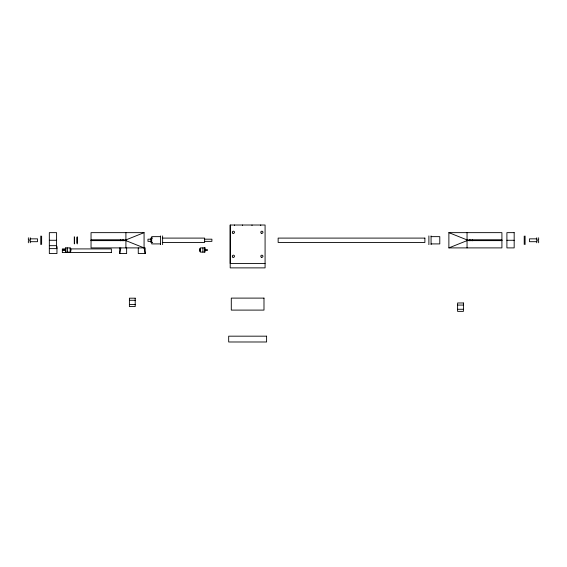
<?xml version="1.0" encoding="UTF-8"?>
<svg xmlns="http://www.w3.org/2000/svg" width="567" height="567" viewBox="0 0 567 567"><rect width="100%" height="100%" fill="white"/><g stroke="black" fill="none" stroke-linecap="round" stroke-linejoin="round"><path stroke-width="0.85" d="M230.216 225.014L230.202 267.879L265.08 267.879L265.08 225.014L230.216 225.014L230.202 263.52L265.08 263.52M126.639 247.899L126.639 253.562L119.736 253.562L120.828 247.899M138.263 247.899L138.263 253.562L145.166 253.562L144.075 247.899L144.075 232.647L125.909 239.919L91.039 239.912M448.88 247.899L501.915 247.899L501.915 232.647L448.88 232.647L448.88 247.899L467.045 240.628L501.915 240.628M144.075 232.647L91.039 232.647L91.039 247.899L145.166 247.899L145.166 253.562M160.433 236.645L151.715 236.645L151.715 243.909L160.433 243.909M431.069 236.645L439.786 236.645L439.786 243.909L431.069 243.909M152.636 238.097L150.872 238.097L150.872 242.456L152.636 242.456M162.332 238.097L204.63 238.097L204.63 242.456L162.332 242.456M30.242 238.856L37.507 238.856L37.507 241.691L30.242 241.691M536.758 238.856L529.493 238.856L529.493 241.691L536.758 241.691M150.872 239.182L147.966 239.182L147.966 241.365L150.872 241.365M204.63 239.182L211.895 239.182L211.895 241.365L204.63 241.365M501.915 239.912L467.045 239.912L448.88 232.647M49.329 240.273L56.594 240.273M91.039 240.273L120.828 240.273M472.127 240.273L501.915 240.273M506.905 240.273L514.17 240.273M91.039 240.635L125.909 240.635L144.075 247.899M49.329 245.667L56.594 245.667M56.594 246.447L56.955 246.447L56.955 253.562L49.329 253.562L49.329 232.647L56.594 232.647L56.594 247.899L56.955 247.899M49.329 248.622L56.955 248.622M65.836 248.913L62.335 248.913L62.335 252.506M70.216 248.913L111.373 248.913L111.373 252.506M70.188 248.948L70.918 248.948L70.918 251.061L70.188 251.061M200.286 248.948L199.556 248.948L199.556 251.061L200.286 251.061M65.829 249.813L62.923 249.813L62.923 250.245L65.829 250.245M204.644 249.813L207.55 249.82L207.55 250.245L204.644 250.245M62.335 252.549L111.373 252.549M129.396 300.29L135.208 300.29M129.396 304.486L135.208 304.486M457.597 305.074L463.409 305.074M457.597 309.27L463.409 309.27M538.65 237.764L538.65 239.728L537.92 239.728L537.92 240.819L538.65 240.819L538.65 242.782M536.758 237.764L536.758 242.782M525.092 236.063L525.092 244.49M524.22 236.063L524.22 244.49M472.127 239.706L472.127 240.84M469.951 239.331L469.951 240.84M467.045 232.647L467.045 247.899M431.069 235.915L431.069 244.632M428.886 235.915L428.886 244.632M260.721 225.014L260.721 225.503M252.003 225.014L252.003 225.503M242.556 225.014L242.556 225.503M234.561 225.014L234.561 225.503M204.644 247.899L204.644 252.109M202.894 247.899L202.894 252.109M199.924 248.948L199.924 251.061M162.616 235.915L162.616 244.632M160.433 235.915L160.433 244.632M125.909 232.647L125.909 247.899M123.004 239.331L123.004 240.84M120.828 239.706L120.828 240.84M119.736 247.899L119.736 253.562M77.197 236.645L77.197 243.909M76.984 237.367L76.984 243.179M74.511 237.367L74.511 243.179M74.291 236.645L74.291 243.909M70.549 248.948L70.549 251.061M67.579 247.899L67.579 252.109M65.829 247.899L65.829 252.109M41.632 236.063L41.632 244.49M40.76 236.063L40.76 244.49M30.242 237.764L30.242 242.782M28.35 237.764L28.35 239.728L29.08 239.728L29.08 240.819L28.35 240.819L28.35 242.782M514.17 232.647L506.905 232.647L506.905 247.899L514.17 247.899L514.17 232.647M424.889 238.097L278.142 238.097L278.142 242.456L424.889 242.456L424.889 238.097M70.188 247.899L65.467 247.899L65.467 252.109L70.188 252.109L70.188 247.899M205.006 247.899L200.286 247.899L200.286 252.109L205.006 252.109L205.006 247.899M263.988 298.107L231.293 298.107L231.293 310.099L263.988 310.099L263.988 298.107M135.208 298.192L129.396 298.192L129.396 306.584L135.208 306.584L135.208 298.192M463.409 302.976L457.597 302.976L457.597 311.368L463.409 311.368L463.409 302.976M266.603 336.174L228.678 336.174L228.678 341.986L266.603 341.986L266.603 336.174M261.316 257.198A1.091 1.091 0 0 0 262.953 256.256A1.091 1.091 0 0 0 261.316 255.313A1.091 1.091 0 0 0 261.316 257.198M232.874 257.198A1.091 1.091 0 0 0 234.511 256.256A1.091 1.091 0 0 0 232.874 255.313A1.091 1.091 0 0 0 232.874 257.198M232.881 233.228A1.091 1.091 0 0 0 234.511 232.279A1.091 1.091 0 0 0 232.881 231.336A1.091 1.091 0 0 0 232.881 233.228M261.316 233.228A1.091 1.091 0 0 0 262.953 232.279A1.091 1.091 0 0 0 261.316 231.336A1.091 1.091 0 0 0 261.316 233.228"/></g></svg>
